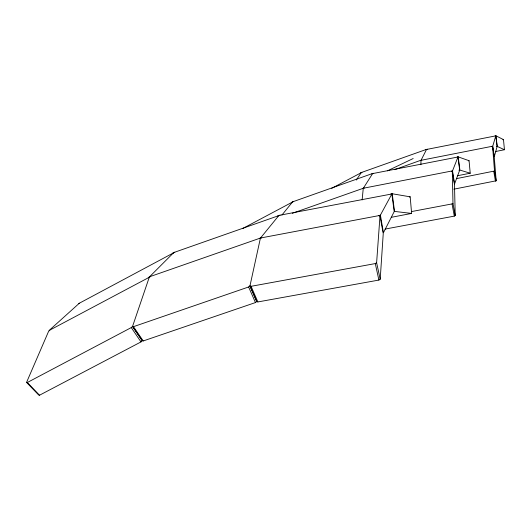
<?xml version="1.0" encoding="UTF-8"?>
<svg xmlns="http://www.w3.org/2000/svg" width="531" height="531" viewBox="0 0 531 531"><rect width="100%" height="100%" fill="white"/><g stroke="black" fill="none" stroke-linecap="round" stroke-linejoin="round"><path stroke-width="0.8" d="M420.897 164.723L420.983 160.608L421.7 160.183L492.755 146.184L495.775 135.856L425.948 149.569L361.969 172.303L331.676 188.346M150.432 276.664L49.038 330.521L79.351 303.214L174.812 252.185L280.076 215.174L391.858 193.968L380.408 215.095L379.048 215.599L261.61 237.808L260.316 238.578L249.948 285.957L256.772 301.542L257.88 301.94L378.888 280.069L380.203 279.22L383.243 233.6L379.997 215.951L378.829 215.639M380.203 279.22L376.618 262.732L379.997 215.951M362.135 199.935L363.231 188.638L364.147 188.087L452.525 170.863L457.987 156.99L371.899 173.737L293.391 201.574L242.541 228.609M495.775 135.856L497.122 146.503L494.288 156.705L492.755 146.184M49.828 330.242L48.593 331.357L26.55 382.406L27.307 382.512L131.263 327.587L132.558 326.392L149.158 277.587M457.987 156.99L459.687 170.192L454.549 183.972L452.525 170.863M394.639 169.654L421.103 160.176L426.539 149.463L427.282 149.204M292.276 213.329L362.481 188.551L363.436 188.067L372.603 173.617L373.545 173.285M356.281 180.055L361.233 172.661M281.921 215.068L292.455 202.032M148.268 277.6L149.596 276.751L259.374 238.419L260.734 237.742L278.755 215.639L280.076 215.174M149.583 276.764L173.504 252.822M26.55 382.406L38.763 395.091L39.526 395.217L140.987 341.918L142.268 340.716L143.204 340.962L255.457 302.564L256.772 301.542L249.962 285.917L251.07 286.309L375.291 263.575L376.618 262.732M78.847 303.679L79.351 303.214M132.558 326.392L142.268 340.716L132.544 326.432L133.48 326.665L248.627 286.979L249.948 285.957M385.028 229.093L454.304 216.124L455.226 215.533L454.49 184.529L452.299 171.44L451.39 171.241M453.886 189.169L496.16 180.792L494.275 157.13L492.609 146.629L491.865 146.483M411.392 211.597L452.047 203.917L452.976 203.333L452.299 171.44M456.687 178.589L494.52 171.015L492.609 146.629M174.812 252.185L172.814 253.068M293.391 201.574L291.864 202.245M361.969 172.303L360.722 172.854M387.378 170.856L413.178 158.523M502.897 139.779L503.481 139.607L504.45 149.735L495.735 151.488M468.375 160.913L469.072 160.714L470.22 173.219L457.364 175.754M409.315 197.067L410.191 196.828L411.618 213.422L391.301 217.318M425.948 149.569L426.539 149.463M371.899 173.737L372.603 173.617M277.899 215.759L278.755 215.639M390.843 193.948L392.217 193.762L410.191 196.828M457.191 156.997L458.193 156.877L469.072 160.714M504.45 149.735L497.255 146.423L496.465 146.516L497.122 146.503M495.118 135.876L495.908 135.783L503.481 139.607M421.11 160.176L421.747 160.17M458.89 170.192L459.687 170.192M363.443 188.06L364.2 188.08M260.741 237.729L261.683 237.795M420.313 160.568L420.983 160.621M362.427 188.571L363.231 188.651M411.618 213.422L394.546 211.411L392.217 193.762M259.307 238.446L260.309 238.598M470.22 173.219L459.886 170.066L458.193 156.877M27.307 382.512L39.526 395.217M133.48 326.665L143.204 340.962M131.263 327.587L140.987 341.918M248.627 286.979L255.457 302.564M251.07 286.309L257.88 301.94M375.291 263.575L378.888 280.069M452.976 203.333L455.226 215.533M452.047 203.917L454.304 216.124M380.408 215.095L383.422 232.764L394.188 211.637L391.858 193.968M494.52 171.015L496.16 180.792M493.803 171.467L495.443 181.244M495.908 135.783L497.255 146.423"/></g></svg>
